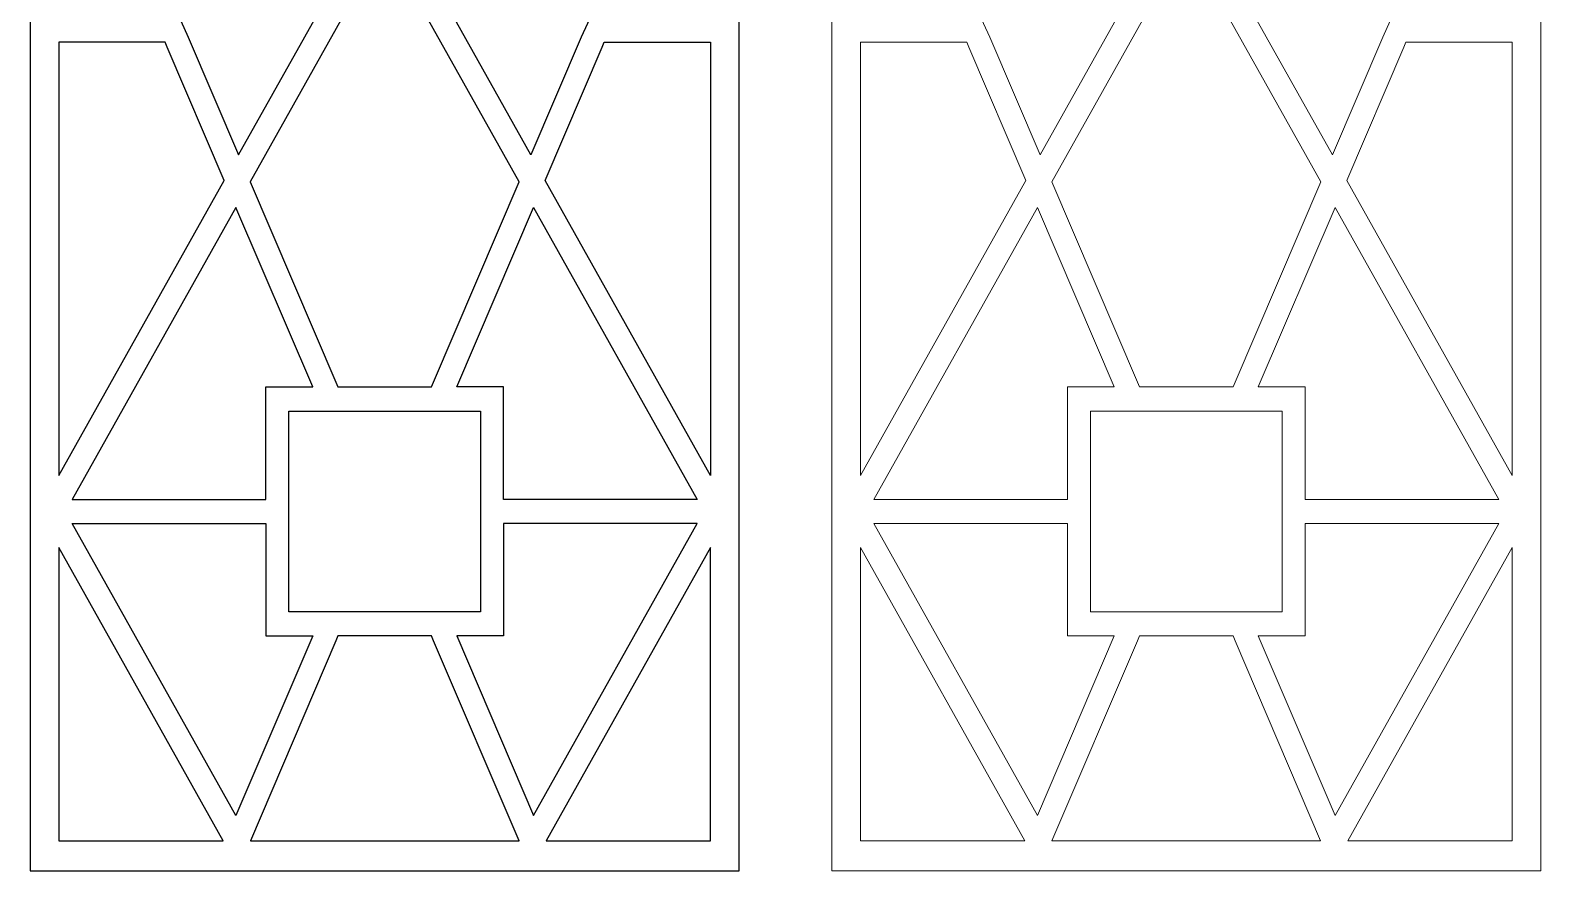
# Model space of a CAD drawing. Header units: centimetres. Extents: x -9.3 to 9.8, y -13.5 to 10.6.
# Drawn here: x -9.3 to 9.82, y -13.53 to -2.89 of the extents above; entities that cross this region are included whole.
import ezdxf

# ---------------------------------------------------------------- set-up
doc = ezdxf.new("R2010")
doc.units = ezdxf.units.CM
doc.header["$MEASUREMENT"] = 0

msp = doc.modelspace()

# ---------------------------------------------------------------- linework, layer by layer
at = {"color": 177}
for points, knots in [([(-9.29786, -13.53119), (-9.29786, -13.53119), (-9.29786, 10.59826), (-9.29786, 10.59826), (-9.29786, 10.59826), (-9.29786, 10.59826), (-0.32513, 10.59826), (-0.32513, 10.59826), (-0.32513, 10.59826), (-0.32513, 10.59826), (-0.3251, -13.53119), (-0.3251, -13.53119), (-0.3251, -13.53119), (-0.3251, -13.53119), (-9.29786, -13.53119), (-9.29786, -13.53119)], [0, 0, 0, 0, 0.2, 0.2, 0.2, 0.2, 0.4, 0.4, 0.4, 0.4, 0.6, 0.6, 0.6, 0.6, 1, 1, 1, 1]), ([(-5.38493, -0.74357), (-5.45506, -0.84733), (-5.50752, -0.96196), (-5.54017, -1.08289), (-5.54017, -1.08289), (-5.60749, -1.33187), (-5.60818, -1.59403), (-5.54214, -1.84333), (-5.54214, -1.84333), (-5.5095, -1.9667), (-5.45634, -2.08367), (-5.38493, -2.18934), (-5.38493, -2.18934), (-5.38493, -2.18934), (-6.66081, -4.46834), (-6.66081, -4.46834), (-6.66081, -4.46834), (-6.66081, -4.46834), (-7.29745, -2.98007), (-7.29745, -2.98007), (-7.29745, -2.98007), (-7.29745, -2.98007), (-7.4302, -2.68496), (-7.4302, -2.68496), (-7.4302, -2.68496), (-7.4302, -2.68496), (-7.4302, -1.46644), (-7.4302, -1.46644), (-7.4302, -1.46644), (-7.4302, -1.46644), (-7.4302, -0.24791), (-7.4302, -0.24791), (-7.4302, -0.24791), (-7.4302, -0.24791), (-7.29745, 0.04722), (-7.29745, 0.04722), (-7.29745, 0.04722), (-7.29745, 0.04722), (-6.66081, 1.53548), (-6.66081, 1.53548), (-6.66081, 1.53548), (-6.66081, 1.53548), (-5.38493, -0.74357), (-5.38493, -0.74357), (-5.38493, -0.74357), (-5.38493, -0.74357), (-5.38493, -0.74357), (-5.38493, -0.74357)], [0, 0, 0, 0, 0.07692308, 0.07692308, 0.07692308, 0.07692308, 0.15384615, 0.15384615, 0.15384615, 0.15384615, 0.23076923, 0.23076923, 0.23076923, 0.23076923, 0.30769231, 0.30769231, 0.30769231, 0.30769231, 0.38461538, 0.38461538, 0.38461538, 0.38461538, 0.46153846, 0.46153846, 0.46153846, 0.46153846, 0.53846154, 0.53846154, 0.53846154, 0.53846154, 0.61538462, 0.61538462, 0.61538462, 0.61538462, 0.69230769, 0.69230769, 0.69230769, 0.69230769, 0.76923077, 0.76923077, 0.76923077, 0.76923077, 0.84615385, 0.84615385, 0.84615385, 0.84615385, 1, 1, 1, 1]), ([(-4.23806, -2.18941), (-4.23806, -2.18941), (-2.96215, -4.46834), (-2.96215, -4.46834), (-2.96215, -4.46834), (-2.96215, -4.46834), (-2.32557, -2.98007), (-2.32557, -2.98007), (-2.32557, -2.98007), (-2.32557, -2.98007), (-2.19276, -2.68496), (-2.19276, -2.68496), (-2.19276, -2.68496), (-2.19276, -2.68496), (-2.19276, -1.46644), (-2.19276, -1.46644), (-2.19276, -1.46644), (-2.19276, -1.46644), (-2.19276, -0.24793), (-2.19276, -0.24793), (-2.19276, -0.24793), (-2.19276, -0.24793), (-2.32557, 0.04722), (-2.32557, 0.04722), (-2.32557, 0.04722), (-2.32557, 0.04722), (-2.96215, 1.53548), (-2.96215, 1.53548), (-2.96215, 1.53548), (-2.96215, 1.53548), (-4.23806, -0.74357), (-4.23806, -0.74357), (-4.23806, -0.74357), (-4.16664, -0.84925), (-4.1135, -0.96625), (-4.08084, -1.08952), (-4.08084, -1.08952), (-4.04823, -1.21251), (-4.03189, -1.33923), (-4.03207, -1.46644), (-4.03207, -1.46644), (-4.03187, -1.59365), (-4.04824, -1.7204), (-4.08084, -1.84336), (-4.08084, -1.84336), (-4.1135, -1.96669), (-4.16664, -2.08367), (-4.23806, -2.18941), (-4.23806, -2.18941), (-4.23806, -2.18941), (-4.23806, -2.18941), (-4.23806, -2.18941)], [0, 0, 0, 0, 0.07142857, 0.07142857, 0.07142857, 0.07142857, 0.14285714, 0.14285714, 0.14285714, 0.14285714, 0.21428571, 0.21428571, 0.21428571, 0.21428571, 0.28571429, 0.28571429, 0.28571429, 0.28571429, 0.35714286, 0.35714286, 0.35714286, 0.35714286, 0.42857143, 0.42857143, 0.42857143, 0.42857143, 0.5, 0.5, 0.5, 0.5, 0.57142857, 0.57142857, 0.57142857, 0.57142857, 0.64285714, 0.64285714, 0.64285714, 0.64285714, 0.71428571, 0.71428571, 0.71428571, 0.71428571, 0.78571429, 0.78571429, 0.78571429, 0.78571429, 0.85714286, 0.85714286, 0.85714286, 0.85714286, 1, 1, 1, 1]), ([(-4.81148, -2.53119), (-4.81148, -2.53119), (-4.80925, -2.53119), (-4.80925, -2.53119), (-4.80925, -2.53119), (-4.80925, -2.53119), (-4.80705, -2.53119), (-4.80705, -2.53119), (-4.80705, -2.53119), (-4.74324, -2.53086), (-4.67999, -2.52), (-4.61977, -2.49905), (-4.61977, -2.49905), (-4.55968, -2.47805), (-4.50286, -2.44868), (-4.45102, -2.41184), (-4.45102, -2.41184), (-4.45102, -2.41184), (-3.10832, -4.81008), (-3.10832, -4.81008), (-3.10832, -4.81008), (-3.10832, -4.81008), (-4.19242, -7.3443), (-4.19242, -7.3443), (-4.19242, -7.3443), (-4.19242, -7.3443), (-4.21904, -7.40671), (-4.21904, -7.40671), (-4.21904, -7.40671), (-4.21904, -7.40671), (-4.81148, -7.40671), (-4.81148, -7.40671), (-4.81148, -7.40671), (-4.81148, -7.40671), (-5.40389, -7.40671), (-5.40389, -7.40671), (-5.40389, -7.40671), (-5.40389, -7.40671), (-5.43054, -7.3443), (-5.43054, -7.3443), (-5.43054, -7.3443), (-5.43054, -7.3443), (-6.51464, -4.81008), (-6.51464, -4.81008), (-6.51464, -4.81008), (-6.51464, -4.81008), (-5.17194, -2.4118), (-5.17194, -2.4118), (-5.17194, -2.4118), (-5.12008, -2.44866), (-5.06328, -2.47805), (-5.00319, -2.49905), (-5.00319, -2.49905), (-4.94297, -2.51999), (-4.87972, -2.53086), (-4.81591, -2.53119), (-4.81591, -2.53119), (-4.81591, -2.53119), (-4.81371, -2.53119), (-4.81371, -2.53119), (-4.81371, -2.53119), (-4.81371, -2.53119), (-4.81148, -2.53119), (-4.81148, -2.53119)], [0, 0, 0, 0, 0.05882353, 0.05882353, 0.05882353, 0.05882353, 0.11764706, 0.11764706, 0.11764706, 0.11764706, 0.17647059, 0.17647059, 0.17647059, 0.17647059, 0.23529412, 0.23529412, 0.23529412, 0.23529412, 0.29411765, 0.29411765, 0.29411765, 0.29411765, 0.35294118, 0.35294118, 0.35294118, 0.35294118, 0.41176471, 0.41176471, 0.41176471, 0.41176471, 0.47058824, 0.47058824, 0.47058824, 0.47058824, 0.52941176, 0.52941176, 0.52941176, 0.52941176, 0.58823529, 0.58823529, 0.58823529, 0.58823529, 0.64705882, 0.64705882, 0.64705882, 0.64705882, 0.70588235, 0.70588235, 0.70588235, 0.70588235, 0.76470588, 0.76470588, 0.76470588, 0.76470588, 0.82352941, 0.82352941, 0.82352941, 0.82352941, 0.88235294, 0.88235294, 0.88235294, 0.88235294, 1, 1, 1, 1]), ([(-8.93409, -3.04245), (-8.93409, -3.04245), (-7.58972, -3.04245), (-7.58972, -3.04245), (-7.58972, -3.04245), (-7.58972, -3.04245), (-7.56305, -3.10485), (-7.56305, -3.10485), (-7.56305, -3.10485), (-7.56305, -3.10485), (-6.84163, -4.79131), (-6.84163, -4.79131), (-6.84163, -4.79131), (-6.84163, -4.79131), (-8.93409, -8.52884), (-8.93409, -8.52884), (-8.93409, -8.52884), (-8.93409, -8.52884), (-8.93409, -3.04245), (-8.93409, -3.04245)], [0, 0, 0, 0, 0.16666667, 0.16666667, 0.16666667, 0.16666667, 0.33333333, 0.33333333, 0.33333333, 0.33333333, 0.5, 0.5, 0.5, 0.5, 0.66666667, 0.66666667, 0.66666667, 0.66666667, 1, 1, 1, 1]), ([(-0.68887, -8.52877), (-0.68887, -8.52877), (-0.68887, -3.04245), (-0.68887, -3.04245), (-0.68887, -3.04245), (-0.68887, -3.04245), (-2.03324, -3.04245), (-2.03324, -3.04245), (-2.03324, -3.04245), (-2.03324, -3.04245), (-2.05991, -3.10485), (-2.05991, -3.10485), (-2.05991, -3.10485), (-2.05991, -3.10485), (-2.78133, -4.79131), (-2.78133, -4.79131), (-2.78133, -4.79131), (-2.78133, -4.79131), (-0.68887, -8.52884), (-0.68887, -8.52884), (-0.68887, -8.52884), (-0.68887, -8.52884), (-0.68887, -8.52877), (-0.68887, -8.52877)], [0, 0, 0, 0, 0.14285714, 0.14285714, 0.14285714, 0.14285714, 0.28571429, 0.28571429, 0.28571429, 0.28571429, 0.42857143, 0.42857143, 0.42857143, 0.42857143, 0.57142857, 0.57142857, 0.57142857, 0.57142857, 0.71428571, 0.71428571, 0.71428571, 0.71428571, 1, 1, 1, 1]), ([(-5.72289, -7.40671), (-5.72289, -7.40671), (-6.31532, -7.40671), (-6.31532, -7.40671), (-6.31532, -7.40671), (-6.31532, -7.40671), (-6.31532, -8.83019), (-6.31532, -8.83019), (-6.31532, -8.83019), (-6.31532, -8.83019), (-8.76534, -8.83019), (-8.76534, -8.83019), (-8.76534, -8.83019), (-8.76534, -8.83019), (-6.69544, -5.13305), (-6.69544, -5.13305), (-6.69544, -5.13305), (-6.69544, -5.13305), (-5.72289, -7.40671), (-5.72289, -7.40671)], [0, 0, 0, 0, 0.16666667, 0.16666667, 0.16666667, 0.16666667, 0.33333333, 0.33333333, 0.33333333, 0.33333333, 0.5, 0.5, 0.5, 0.5, 0.66666667, 0.66666667, 0.66666667, 0.66666667, 1, 1, 1, 1]), ([(-3.90007, -7.40671), (-3.90007, -7.40671), (-3.30764, -7.40671), (-3.30764, -7.40671), (-3.30764, -7.40671), (-3.30764, -7.40671), (-3.30764, -8.83019), (-3.30764, -8.83019), (-3.30764, -8.83019), (-3.30764, -8.83019), (-0.85762, -8.83019), (-0.85762, -8.83019), (-0.85762, -8.83019), (-0.85762, -8.83019), (-2.92749, -5.13305), (-2.92749, -5.13305), (-2.92749, -5.13305), (-2.92749, -5.13305), (-3.90007, -7.40671), (-3.90007, -7.40671)], [0, 0, 0, 0, 0.16666667, 0.16666667, 0.16666667, 0.16666667, 0.33333333, 0.33333333, 0.33333333, 0.33333333, 0.5, 0.5, 0.5, 0.5, 0.66666667, 0.66666667, 0.66666667, 0.66666667, 1, 1, 1, 1]), ([(-3.59873, -8.98278), (-3.59873, -8.98278), (-3.59873, -7.71173), (-3.59873, -7.71173), (-3.59873, -7.71173), (-3.59873, -7.71173), (-4.81148, -7.71173), (-4.81148, -7.71173), (-4.81148, -7.71173), (-4.81148, -7.71173), (-6.02423, -7.71173), (-6.02423, -7.71173), (-6.02423, -7.71173), (-6.02423, -7.71173), (-6.02423, -8.98278), (-6.02423, -8.98278), (-6.02423, -8.98278), (-6.02423, -8.98278), (-6.02423, -10.25373), (-6.02423, -10.25373), (-6.02423, -10.25373), (-6.02423, -10.25373), (-4.81148, -10.25373), (-4.81148, -10.25373), (-4.81148, -10.25373), (-4.81148, -10.25373), (-3.59873, -10.25373), (-3.59873, -10.25373), (-3.59873, -10.25373), (-3.59873, -10.25373), (-3.59873, -8.98278), (-3.59873, -8.98278), (-3.59873, -8.98278), (-3.59873, -8.98278), (-3.59873, -8.98278), (-3.59873, -8.98278)], [0, 0, 0, 0, 0.1, 0.1, 0.1, 0.1, 0.2, 0.2, 0.2, 0.2, 0.3, 0.3, 0.3, 0.3, 0.4, 0.4, 0.4, 0.4, 0.5, 0.5, 0.5, 0.5, 0.6, 0.6, 0.6, 0.6, 0.7, 0.7, 0.7, 0.7, 0.8, 0.8, 0.8, 0.8, 1, 1, 1, 1]), ([(-5.72289, -10.55874), (-5.72289, -10.55874), (-6.31532, -10.55874), (-6.31532, -10.55874), (-6.31532, -10.55874), (-6.31532, -10.55874), (-6.31532, -9.13522), (-6.31532, -9.13522), (-6.31532, -9.13522), (-6.31532, -9.13522), (-8.76534, -9.13522), (-8.76534, -9.13522), (-8.76534, -9.13522), (-8.76534, -9.13522), (-6.69544, -12.8325), (-6.69544, -12.8325), (-6.69544, -12.8325), (-6.69544, -12.8325), (-5.72289, -10.55874), (-5.72289, -10.55874)], [0, 0, 0, 0, 0.16666667, 0.16666667, 0.16666667, 0.16666667, 0.33333333, 0.33333333, 0.33333333, 0.33333333, 0.5, 0.5, 0.5, 0.5, 0.66666667, 0.66666667, 0.66666667, 0.66666667, 1, 1, 1, 1]), ([(-3.90007, -10.55874), (-3.90007, -10.55874), (-3.30764, -10.55874), (-3.30764, -10.55874), (-3.30764, -10.55874), (-3.30764, -10.55874), (-3.30764, -9.13522), (-3.30764, -9.13522), (-3.30764, -9.13522), (-3.30764, -9.13522), (-0.85762, -9.13522), (-0.85762, -9.13522), (-0.85762, -9.13522), (-0.85762, -9.13522), (-2.92749, -12.8325), (-2.92749, -12.8325), (-2.92749, -12.8325), (-2.92749, -12.8325), (-3.90007, -10.55874), (-3.90007, -10.55874)], [0, 0, 0, 0, 0.16666667, 0.16666667, 0.16666667, 0.16666667, 0.33333333, 0.33333333, 0.33333333, 0.33333333, 0.5, 0.5, 0.5, 0.5, 0.66666667, 0.66666667, 0.66666667, 0.66666667, 1, 1, 1, 1]), ([(-8.93409, -9.43667), (-8.93409, -9.43667), (-6.85522, -13.14987), (-6.85522, -13.14987), (-6.85522, -13.14987), (-6.85522, -13.14987), (-8.93409, -13.14987), (-8.93409, -13.14987), (-8.93409, -13.14987), (-8.93409, -13.14987), (-8.93409, -9.43665), (-8.93409, -9.43665), (-8.93409, -9.43665), (-8.93409, -9.43665), (-8.93409, -9.43667), (-8.93409, -9.43667)], [0, 0, 0, 0, 0.2, 0.2, 0.2, 0.2, 0.4, 0.4, 0.4, 0.4, 0.6, 0.6, 0.6, 0.6, 1, 1, 1, 1]), ([(-0.68887, -9.43667), (-0.68887, -9.43667), (-0.68887, -13.14987), (-0.68887, -13.14987), (-0.68887, -13.14987), (-0.68887, -13.14987), (-2.76774, -13.14987), (-2.76774, -13.14987), (-2.76774, -13.14987), (-2.76774, -13.14987), (-0.68887, -9.43665), (-0.68887, -9.43665), (-0.68887, -9.43665), (-0.68887, -9.43665), (-0.68887, -9.43667), (-0.68887, -9.43667)], [0, 0, 0, 0, 0.2, 0.2, 0.2, 0.2, 0.4, 0.4, 0.4, 0.4, 0.6, 0.6, 0.6, 0.6, 1, 1, 1, 1]), ([(-6.51226, -13.14987), (-6.51226, -13.14987), (-5.43054, -10.62116), (-5.43054, -10.62116), (-5.43054, -10.62116), (-5.43054, -10.62116), (-5.40383, -10.55874), (-5.40383, -10.55874), (-5.40383, -10.55874), (-5.40383, -10.55874), (-4.81148, -10.55874), (-4.81148, -10.55874), (-4.81148, -10.55874), (-4.81148, -10.55874), (-4.21904, -10.55874), (-4.21904, -10.55874), (-4.21904, -10.55874), (-4.21904, -10.55874), (-4.19242, -10.62116), (-4.19242, -10.62116), (-4.19242, -10.62116), (-4.19242, -10.62116), (-3.1107, -13.14987), (-3.1107, -13.14987), (-3.1107, -13.14987), (-3.1107, -13.14987), (-6.51226, -13.14987), (-6.51226, -13.14987)], [0, 0, 0, 0, 0.125, 0.125, 0.125, 0.125, 0.25, 0.25, 0.25, 0.25, 0.375, 0.375, 0.375, 0.375, 0.5, 0.5, 0.5, 0.5, 0.625, 0.625, 0.625, 0.625, 0.75, 0.75, 0.75, 0.75, 1, 1, 1, 1])]:
    msp.add_open_spline(points, degree=3, knots=knots, dxfattribs=at)
at = {"lineweight": 9}
for points, knots in [([(-9.29786, -13.53119), (-9.29786, -13.53119), (-9.29786, 10.59826), (-9.29786, 10.59826), (-9.29786, 10.59826), (-9.29786, 10.59826), (-0.32513, 10.59826), (-0.32513, 10.59826), (-0.32513, 10.59826), (-0.32513, 10.59826), (-0.3251, -13.53119), (-0.3251, -13.53119), (-0.3251, -13.53119), (-0.3251, -13.53119), (-9.29786, -13.53119), (-9.29786, -13.53119)], [0, 0, 0, 0, 0.2, 0.2, 0.2, 0.2, 0.4, 0.4, 0.4, 0.4, 0.6, 0.6, 0.6, 0.6, 1, 1, 1, 1]), ([(-5.38493, -0.74357), (-5.45506, -0.84733), (-5.50752, -0.96196), (-5.54017, -1.08289), (-5.54017, -1.08289), (-5.60749, -1.33187), (-5.60818, -1.59403), (-5.54214, -1.84333), (-5.54214, -1.84333), (-5.5095, -1.9667), (-5.45634, -2.08367), (-5.38493, -2.18934), (-5.38493, -2.18934), (-5.38493, -2.18934), (-6.66081, -4.46834), (-6.66081, -4.46834), (-6.66081, -4.46834), (-6.66081, -4.46834), (-7.29745, -2.98007), (-7.29745, -2.98007), (-7.29745, -2.98007), (-7.29745, -2.98007), (-7.4302, -2.68496), (-7.4302, -2.68496), (-7.4302, -2.68496), (-7.4302, -2.68496), (-7.4302, -1.46644), (-7.4302, -1.46644), (-7.4302, -1.46644), (-7.4302, -1.46644), (-7.4302, -0.24791), (-7.4302, -0.24791), (-7.4302, -0.24791), (-7.4302, -0.24791), (-7.29745, 0.04722), (-7.29745, 0.04722), (-7.29745, 0.04722), (-7.29745, 0.04722), (-6.66081, 1.53548), (-6.66081, 1.53548), (-6.66081, 1.53548), (-6.66081, 1.53548), (-5.38493, -0.74357), (-5.38493, -0.74357)], [0, 0, 0, 0, 0.08333333, 0.08333333, 0.08333333, 0.08333333, 0.16666667, 0.16666667, 0.16666667, 0.16666667, 0.25, 0.25, 0.25, 0.25, 0.33333333, 0.33333333, 0.33333333, 0.33333333, 0.41666667, 0.41666667, 0.41666667, 0.41666667, 0.5, 0.5, 0.5, 0.5, 0.58333333, 0.58333333, 0.58333333, 0.58333333, 0.66666667, 0.66666667, 0.66666667, 0.66666667, 0.75, 0.75, 0.75, 0.75, 0.83333333, 0.83333333, 0.83333333, 0.83333333, 1, 1, 1, 1]), ([(-4.23806, -2.18941), (-4.23806, -2.18941), (-2.96215, -4.46834), (-2.96215, -4.46834), (-2.96215, -4.46834), (-2.96215, -4.46834), (-2.32557, -2.98007), (-2.32557, -2.98007), (-2.32557, -2.98007), (-2.32557, -2.98007), (-2.19276, -2.68496), (-2.19276, -2.68496), (-2.19276, -2.68496), (-2.19276, -2.68496), (-2.19276, -1.46644), (-2.19276, -1.46644), (-2.19276, -1.46644), (-2.19276, -1.46644), (-2.19276, -0.24793), (-2.19276, -0.24793), (-2.19276, -0.24793), (-2.19276, -0.24793), (-2.32557, 0.04722), (-2.32557, 0.04722), (-2.32557, 0.04722), (-2.32557, 0.04722), (-2.96215, 1.53548), (-2.96215, 1.53548), (-2.96215, 1.53548), (-2.96215, 1.53548), (-4.23806, -0.74357), (-4.23806, -0.74357), (-4.23806, -0.74357), (-4.16664, -0.84925), (-4.1135, -0.96625), (-4.08084, -1.08952), (-4.08084, -1.08952), (-4.04823, -1.21251), (-4.03189, -1.33923), (-4.03207, -1.46644), (-4.03207, -1.46644), (-4.03187, -1.59365), (-4.04824, -1.7204), (-4.08084, -1.84336), (-4.08084, -1.84336), (-4.1135, -1.96669), (-4.16664, -2.08367), (-4.23806, -2.18941)], [0, 0, 0, 0, 0.07692308, 0.07692308, 0.07692308, 0.07692308, 0.15384615, 0.15384615, 0.15384615, 0.15384615, 0.23076923, 0.23076923, 0.23076923, 0.23076923, 0.30769231, 0.30769231, 0.30769231, 0.30769231, 0.38461538, 0.38461538, 0.38461538, 0.38461538, 0.46153846, 0.46153846, 0.46153846, 0.46153846, 0.53846154, 0.53846154, 0.53846154, 0.53846154, 0.61538462, 0.61538462, 0.61538462, 0.61538462, 0.69230769, 0.69230769, 0.69230769, 0.69230769, 0.76923077, 0.76923077, 0.76923077, 0.76923077, 0.84615385, 0.84615385, 0.84615385, 0.84615385, 1, 1, 1, 1]), ([(-4.81148, -2.53119), (-4.81148, -2.53119), (-4.80925, -2.53119), (-4.80925, -2.53119), (-4.80925, -2.53119), (-4.80925, -2.53119), (-4.80705, -2.53119), (-4.80705, -2.53119), (-4.80705, -2.53119), (-4.74324, -2.53086), (-4.67999, -2.52), (-4.61977, -2.49905), (-4.61977, -2.49905), (-4.55968, -2.47805), (-4.50286, -2.44868), (-4.45102, -2.41184), (-4.45102, -2.41184), (-4.45102, -2.41184), (-3.10832, -4.81008), (-3.10832, -4.81008), (-3.10832, -4.81008), (-3.10832, -4.81008), (-4.19242, -7.3443), (-4.19242, -7.3443), (-4.19242, -7.3443), (-4.19242, -7.3443), (-4.21904, -7.40671), (-4.21904, -7.40671), (-4.21904, -7.40671), (-4.21904, -7.40671), (-4.81148, -7.40671), (-4.81148, -7.40671), (-4.81148, -7.40671), (-4.81148, -7.40671), (-5.40389, -7.40671), (-5.40389, -7.40671), (-5.40389, -7.40671), (-5.40389, -7.40671), (-5.43054, -7.3443), (-5.43054, -7.3443), (-5.43054, -7.3443), (-5.43054, -7.3443), (-6.51464, -4.81008), (-6.51464, -4.81008), (-6.51464, -4.81008), (-6.51464, -4.81008), (-5.17194, -2.4118), (-5.17194, -2.4118), (-5.17194, -2.4118), (-5.12008, -2.44866), (-5.06328, -2.47805), (-5.00319, -2.49905), (-5.00319, -2.49905), (-4.94297, -2.51999), (-4.87972, -2.53086), (-4.81591, -2.53119), (-4.81591, -2.53119), (-4.81591, -2.53119), (-4.81371, -2.53119), (-4.81371, -2.53119), (-4.81371, -2.53119), (-4.81371, -2.53119), (-4.81148, -2.53119), (-4.81148, -2.53119)], [0, 0, 0, 0, 0.05882353, 0.05882353, 0.05882353, 0.05882353, 0.11764706, 0.11764706, 0.11764706, 0.11764706, 0.17647059, 0.17647059, 0.17647059, 0.17647059, 0.23529412, 0.23529412, 0.23529412, 0.23529412, 0.29411765, 0.29411765, 0.29411765, 0.29411765, 0.35294118, 0.35294118, 0.35294118, 0.35294118, 0.41176471, 0.41176471, 0.41176471, 0.41176471, 0.47058824, 0.47058824, 0.47058824, 0.47058824, 0.52941176, 0.52941176, 0.52941176, 0.52941176, 0.58823529, 0.58823529, 0.58823529, 0.58823529, 0.64705882, 0.64705882, 0.64705882, 0.64705882, 0.70588235, 0.70588235, 0.70588235, 0.70588235, 0.76470588, 0.76470588, 0.76470588, 0.76470588, 0.82352941, 0.82352941, 0.82352941, 0.82352941, 0.88235294, 0.88235294, 0.88235294, 0.88235294, 1, 1, 1, 1]), ([(-8.93409, -3.04245), (-8.93409, -3.04245), (-7.58972, -3.04245), (-7.58972, -3.04245), (-7.58972, -3.04245), (-7.58972, -3.04245), (-7.56305, -3.10485), (-7.56305, -3.10485), (-7.56305, -3.10485), (-7.56305, -3.10485), (-6.84163, -4.79131), (-6.84163, -4.79131), (-6.84163, -4.79131), (-6.84163, -4.79131), (-8.93409, -8.52884), (-8.93409, -8.52884), (-8.93409, -8.52884), (-8.93409, -8.52884), (-8.93409, -3.04245), (-8.93409, -3.04245)], [0, 0, 0, 0, 0.16666667, 0.16666667, 0.16666667, 0.16666667, 0.33333333, 0.33333333, 0.33333333, 0.33333333, 0.5, 0.5, 0.5, 0.5, 0.66666667, 0.66666667, 0.66666667, 0.66666667, 1, 1, 1, 1]), ([(-0.68887, -8.52877), (-0.68887, -8.52877), (-0.68887, -3.04245), (-0.68887, -3.04245), (-0.68887, -3.04245), (-0.68887, -3.04245), (-2.03324, -3.04245), (-2.03324, -3.04245), (-2.03324, -3.04245), (-2.03324, -3.04245), (-2.05991, -3.10485), (-2.05991, -3.10485), (-2.05991, -3.10485), (-2.05991, -3.10485), (-2.78133, -4.79131), (-2.78133, -4.79131), (-2.78133, -4.79131), (-2.78133, -4.79131), (-0.68887, -8.52884), (-0.68887, -8.52884)], [0, 0, 0, 0, 0.16666667, 0.16666667, 0.16666667, 0.16666667, 0.33333333, 0.33333333, 0.33333333, 0.33333333, 0.5, 0.5, 0.5, 0.5, 0.66666667, 0.66666667, 0.66666667, 0.66666667, 1, 1, 1, 1]), ([(-5.72289, -7.40671), (-5.72289, -7.40671), (-6.31532, -7.40671), (-6.31532, -7.40671), (-6.31532, -7.40671), (-6.31532, -7.40671), (-6.31532, -8.83019), (-6.31532, -8.83019), (-6.31532, -8.83019), (-6.31532, -8.83019), (-8.76534, -8.83019), (-8.76534, -8.83019), (-8.76534, -8.83019), (-8.76534, -8.83019), (-6.69544, -5.13305), (-6.69544, -5.13305), (-6.69544, -5.13305), (-6.69544, -5.13305), (-5.72289, -7.40671), (-5.72289, -7.40671)], [0, 0, 0, 0, 0.16666667, 0.16666667, 0.16666667, 0.16666667, 0.33333333, 0.33333333, 0.33333333, 0.33333333, 0.5, 0.5, 0.5, 0.5, 0.66666667, 0.66666667, 0.66666667, 0.66666667, 1, 1, 1, 1]), ([(-3.90007, -7.40671), (-3.90007, -7.40671), (-3.30764, -7.40671), (-3.30764, -7.40671), (-3.30764, -7.40671), (-3.30764, -7.40671), (-3.30764, -8.83019), (-3.30764, -8.83019), (-3.30764, -8.83019), (-3.30764, -8.83019), (-0.85762, -8.83019), (-0.85762, -8.83019), (-0.85762, -8.83019), (-0.85762, -8.83019), (-2.92749, -5.13305), (-2.92749, -5.13305), (-2.92749, -5.13305), (-2.92749, -5.13305), (-3.90007, -7.40671), (-3.90007, -7.40671)], [0, 0, 0, 0, 0.16666667, 0.16666667, 0.16666667, 0.16666667, 0.33333333, 0.33333333, 0.33333333, 0.33333333, 0.5, 0.5, 0.5, 0.5, 0.66666667, 0.66666667, 0.66666667, 0.66666667, 1, 1, 1, 1]), ([(-3.59873, -8.98278), (-3.59873, -8.98278), (-3.59873, -7.71173), (-3.59873, -7.71173), (-3.59873, -7.71173), (-3.59873, -7.71173), (-4.81148, -7.71173), (-4.81148, -7.71173), (-4.81148, -7.71173), (-4.81148, -7.71173), (-6.02423, -7.71173), (-6.02423, -7.71173), (-6.02423, -7.71173), (-6.02423, -7.71173), (-6.02423, -8.98278), (-6.02423, -8.98278), (-6.02423, -8.98278), (-6.02423, -8.98278), (-6.02423, -10.25373), (-6.02423, -10.25373), (-6.02423, -10.25373), (-6.02423, -10.25373), (-4.81148, -10.25373), (-4.81148, -10.25373), (-4.81148, -10.25373), (-4.81148, -10.25373), (-3.59873, -10.25373), (-3.59873, -10.25373), (-3.59873, -10.25373), (-3.59873, -10.25373), (-3.59873, -8.98278), (-3.59873, -8.98278)], [0, 0, 0, 0, 0.11111111, 0.11111111, 0.11111111, 0.11111111, 0.22222222, 0.22222222, 0.22222222, 0.22222222, 0.33333333, 0.33333333, 0.33333333, 0.33333333, 0.44444444, 0.44444444, 0.44444444, 0.44444444, 0.55555556, 0.55555556, 0.55555556, 0.55555556, 0.66666667, 0.66666667, 0.66666667, 0.66666667, 0.77777778, 0.77777778, 0.77777778, 0.77777778, 1, 1, 1, 1]), ([(-5.72289, -10.55874), (-5.72289, -10.55874), (-6.31532, -10.55874), (-6.31532, -10.55874), (-6.31532, -10.55874), (-6.31532, -10.55874), (-6.31532, -9.13522), (-6.31532, -9.13522), (-6.31532, -9.13522), (-6.31532, -9.13522), (-8.76534, -9.13522), (-8.76534, -9.13522), (-8.76534, -9.13522), (-8.76534, -9.13522), (-6.69544, -12.8325), (-6.69544, -12.8325), (-6.69544, -12.8325), (-6.69544, -12.8325), (-5.72289, -10.55874), (-5.72289, -10.55874)], [0, 0, 0, 0, 0.16666667, 0.16666667, 0.16666667, 0.16666667, 0.33333333, 0.33333333, 0.33333333, 0.33333333, 0.5, 0.5, 0.5, 0.5, 0.66666667, 0.66666667, 0.66666667, 0.66666667, 1, 1, 1, 1]), ([(-3.90007, -10.55874), (-3.90007, -10.55874), (-3.30764, -10.55874), (-3.30764, -10.55874), (-3.30764, -10.55874), (-3.30764, -10.55874), (-3.30764, -9.13522), (-3.30764, -9.13522), (-3.30764, -9.13522), (-3.30764, -9.13522), (-0.85762, -9.13522), (-0.85762, -9.13522), (-0.85762, -9.13522), (-0.85762, -9.13522), (-2.92749, -12.8325), (-2.92749, -12.8325), (-2.92749, -12.8325), (-2.92749, -12.8325), (-3.90007, -10.55874), (-3.90007, -10.55874)], [0, 0, 0, 0, 0.16666667, 0.16666667, 0.16666667, 0.16666667, 0.33333333, 0.33333333, 0.33333333, 0.33333333, 0.5, 0.5, 0.5, 0.5, 0.66666667, 0.66666667, 0.66666667, 0.66666667, 1, 1, 1, 1]), ([(-8.93409, -9.43667), (-8.93409, -9.43667), (-6.85522, -13.14987), (-6.85522, -13.14987), (-6.85522, -13.14987), (-6.85522, -13.14987), (-8.93409, -13.14987), (-8.93409, -13.14987), (-8.93409, -13.14987), (-8.93409, -13.14987), (-8.93409, -9.43665), (-8.93409, -9.43665)], [0, 0, 0, 0, 0.25, 0.25, 0.25, 0.25, 0.5, 0.5, 0.5, 0.5, 1, 1, 1, 1]), ([(-0.68887, -9.43667), (-0.68887, -9.43667), (-0.68887, -13.14987), (-0.68887, -13.14987), (-0.68887, -13.14987), (-0.68887, -13.14987), (-2.76774, -13.14987), (-2.76774, -13.14987), (-2.76774, -13.14987), (-2.76774, -13.14987), (-0.68887, -9.43665), (-0.68887, -9.43665)], [0, 0, 0, 0, 0.25, 0.25, 0.25, 0.25, 0.5, 0.5, 0.5, 0.5, 1, 1, 1, 1]), ([(-6.51226, -13.14987), (-6.51226, -13.14987), (-5.43054, -10.62116), (-5.43054, -10.62116), (-5.43054, -10.62116), (-5.43054, -10.62116), (-5.40383, -10.55874), (-5.40383, -10.55874), (-5.40383, -10.55874), (-5.40383, -10.55874), (-4.81148, -10.55874), (-4.81148, -10.55874), (-4.81148, -10.55874), (-4.81148, -10.55874), (-4.21904, -10.55874), (-4.21904, -10.55874), (-4.21904, -10.55874), (-4.21904, -10.55874), (-4.19242, -10.62116), (-4.19242, -10.62116), (-4.19242, -10.62116), (-4.19242, -10.62116), (-3.1107, -13.14987), (-3.1107, -13.14987), (-3.1107, -13.14987), (-3.1107, -13.14987), (-6.51226, -13.14987), (-6.51226, -13.14987)], [0, 0, 0, 0, 0.125, 0.125, 0.125, 0.125, 0.25, 0.25, 0.25, 0.25, 0.375, 0.375, 0.375, 0.375, 0.5, 0.5, 0.5, 0.5, 0.625, 0.625, 0.625, 0.625, 0.75, 0.75, 0.75, 0.75, 1, 1, 1, 1])]:
    msp.add_open_spline(points, degree=3, knots=knots, dxfattribs=at)
at = {"color": 242, "lineweight": 9}
for points, knots in [([(0.84526, -13.53119), (0.84526, -13.53119), (0.84526, 10.59826), (0.84526, 10.59826), (0.84526, 10.59826), (0.84526, 10.59826), (9.81799, 10.59826), (9.81799, 10.59826), (9.81799, 10.59826), (9.81799, 10.59826), (9.81802, -13.53119), (9.81802, -13.53119), (9.81802, -13.53119), (9.81802, -13.53119), (0.84526, -13.53119), (0.84526, -13.53119)], [0, 0, 0, 0, 0.2, 0.2, 0.2, 0.2, 0.4, 0.4, 0.4, 0.4, 0.6, 0.6, 0.6, 0.6, 1, 1, 1, 1]), ([(4.75819, -0.74357), (4.68806, -0.84733), (4.6356, -0.96196), (4.60295, -1.08289), (4.60295, -1.08289), (4.53563, -1.33187), (4.53494, -1.59403), (4.60098, -1.84333), (4.60098, -1.84333), (4.63362, -1.9667), (4.68678, -2.08367), (4.75819, -2.18934), (4.75819, -2.18934), (4.75819, -2.18934), (3.48231, -4.46834), (3.48231, -4.46834), (3.48231, -4.46834), (3.48231, -4.46834), (2.84567, -2.98007), (2.84567, -2.98007), (2.84567, -2.98007), (2.84567, -2.98007), (2.71292, -2.68496), (2.71292, -2.68496), (2.71292, -2.68496), (2.71292, -2.68496), (2.71292, -1.46644), (2.71292, -1.46644), (2.71292, -1.46644), (2.71292, -1.46644), (2.71292, -0.24791), (2.71292, -0.24791), (2.71292, -0.24791), (2.71292, -0.24791), (2.84567, 0.04722), (2.84567, 0.04722), (2.84567, 0.04722), (2.84567, 0.04722), (3.48231, 1.53548), (3.48231, 1.53548), (3.48231, 1.53548), (3.48231, 1.53548), (4.75819, -0.74357), (4.75819, -0.74357)], [0, 0, 0, 0, 0.08333333, 0.08333333, 0.08333333, 0.08333333, 0.16666667, 0.16666667, 0.16666667, 0.16666667, 0.25, 0.25, 0.25, 0.25, 0.33333333, 0.33333333, 0.33333333, 0.33333333, 0.41666667, 0.41666667, 0.41666667, 0.41666667, 0.5, 0.5, 0.5, 0.5, 0.58333333, 0.58333333, 0.58333333, 0.58333333, 0.66666667, 0.66666667, 0.66666667, 0.66666667, 0.75, 0.75, 0.75, 0.75, 0.83333333, 0.83333333, 0.83333333, 0.83333333, 1, 1, 1, 1]), ([(5.90506, -2.18941), (5.90506, -2.18941), (7.18097, -4.46834), (7.18097, -4.46834), (7.18097, -4.46834), (7.18097, -4.46834), (7.81755, -2.98007), (7.81755, -2.98007), (7.81755, -2.98007), (7.81755, -2.98007), (7.95036, -2.68496), (7.95036, -2.68496), (7.95036, -2.68496), (7.95036, -2.68496), (7.95036, -1.46644), (7.95036, -1.46644), (7.95036, -1.46644), (7.95036, -1.46644), (7.95036, -0.24793), (7.95036, -0.24793), (7.95036, -0.24793), (7.95036, -0.24793), (7.81755, 0.04722), (7.81755, 0.04722), (7.81755, 0.04722), (7.81755, 0.04722), (7.18097, 1.53548), (7.18097, 1.53548), (7.18097, 1.53548), (7.18097, 1.53548), (5.90506, -0.74357), (5.90506, -0.74357), (5.90506, -0.74357), (5.97648, -0.84925), (6.02962, -0.96625), (6.06228, -1.08952), (6.06228, -1.08952), (6.09489, -1.21251), (6.11123, -1.33923), (6.11105, -1.46644), (6.11105, -1.46644), (6.11125, -1.59365), (6.09488, -1.7204), (6.06228, -1.84336), (6.06228, -1.84336), (6.02962, -1.96669), (5.97648, -2.08367), (5.90506, -2.18941)], [0, 0, 0, 0, 0.07692308, 0.07692308, 0.07692308, 0.07692308, 0.15384615, 0.15384615, 0.15384615, 0.15384615, 0.23076923, 0.23076923, 0.23076923, 0.23076923, 0.30769231, 0.30769231, 0.30769231, 0.30769231, 0.38461538, 0.38461538, 0.38461538, 0.38461538, 0.46153846, 0.46153846, 0.46153846, 0.46153846, 0.53846154, 0.53846154, 0.53846154, 0.53846154, 0.61538462, 0.61538462, 0.61538462, 0.61538462, 0.69230769, 0.69230769, 0.69230769, 0.69230769, 0.76923077, 0.76923077, 0.76923077, 0.76923077, 0.84615385, 0.84615385, 0.84615385, 0.84615385, 1, 1, 1, 1]), ([(5.33164, -2.53119), (5.33164, -2.53119), (5.33387, -2.53119), (5.33387, -2.53119), (5.33387, -2.53119), (5.33387, -2.53119), (5.33607, -2.53119), (5.33607, -2.53119), (5.33607, -2.53119), (5.39988, -2.53086), (5.46313, -2.52), (5.52335, -2.49905), (5.52335, -2.49905), (5.58344, -2.47805), (5.64026, -2.44868), (5.6921, -2.41184), (5.6921, -2.41184), (5.6921, -2.41184), (7.0348, -4.81008), (7.0348, -4.81008), (7.0348, -4.81008), (7.0348, -4.81008), (5.9507, -7.3443), (5.9507, -7.3443), (5.9507, -7.3443), (5.9507, -7.3443), (5.92408, -7.40671), (5.92408, -7.40671), (5.92408, -7.40671), (5.92408, -7.40671), (5.33164, -7.40671), (5.33164, -7.40671), (5.33164, -7.40671), (5.33164, -7.40671), (4.73923, -7.40671), (4.73923, -7.40671), (4.73923, -7.40671), (4.73923, -7.40671), (4.71258, -7.3443), (4.71258, -7.3443), (4.71258, -7.3443), (4.71258, -7.3443), (3.62848, -4.81008), (3.62848, -4.81008), (3.62848, -4.81008), (3.62848, -4.81008), (4.97118, -2.4118), (4.97118, -2.4118), (4.97118, -2.4118), (5.02304, -2.44866), (5.07984, -2.47805), (5.13993, -2.49905), (5.13993, -2.49905), (5.20015, -2.51999), (5.2634, -2.53086), (5.32721, -2.53119), (5.32721, -2.53119), (5.32721, -2.53119), (5.32941, -2.53119), (5.32941, -2.53119), (5.32941, -2.53119), (5.32941, -2.53119), (5.33164, -2.53119), (5.33164, -2.53119)], [0, 0, 0, 0, 0.05882353, 0.05882353, 0.05882353, 0.05882353, 0.11764706, 0.11764706, 0.11764706, 0.11764706, 0.17647059, 0.17647059, 0.17647059, 0.17647059, 0.23529412, 0.23529412, 0.23529412, 0.23529412, 0.29411765, 0.29411765, 0.29411765, 0.29411765, 0.35294118, 0.35294118, 0.35294118, 0.35294118, 0.41176471, 0.41176471, 0.41176471, 0.41176471, 0.47058824, 0.47058824, 0.47058824, 0.47058824, 0.52941176, 0.52941176, 0.52941176, 0.52941176, 0.58823529, 0.58823529, 0.58823529, 0.58823529, 0.64705882, 0.64705882, 0.64705882, 0.64705882, 0.70588235, 0.70588235, 0.70588235, 0.70588235, 0.76470588, 0.76470588, 0.76470588, 0.76470588, 0.82352941, 0.82352941, 0.82352941, 0.82352941, 0.88235294, 0.88235294, 0.88235294, 0.88235294, 1, 1, 1, 1]), ([(1.20903, -3.04245), (1.20903, -3.04245), (2.5534, -3.04245), (2.5534, -3.04245), (2.5534, -3.04245), (2.5534, -3.04245), (2.58007, -3.10485), (2.58007, -3.10485), (2.58007, -3.10485), (2.58007, -3.10485), (3.30149, -4.79131), (3.30149, -4.79131), (3.30149, -4.79131), (3.30149, -4.79131), (1.20903, -8.52884), (1.20903, -8.52884), (1.20903, -8.52884), (1.20903, -8.52884), (1.20903, -3.04245), (1.20903, -3.04245)], [0, 0, 0, 0, 0.16666667, 0.16666667, 0.16666667, 0.16666667, 0.33333333, 0.33333333, 0.33333333, 0.33333333, 0.5, 0.5, 0.5, 0.5, 0.66666667, 0.66666667, 0.66666667, 0.66666667, 1, 1, 1, 1]), ([(9.45425, -8.52877), (9.45425, -8.52877), (9.45425, -3.04245), (9.45425, -3.04245), (9.45425, -3.04245), (9.45425, -3.04245), (8.10988, -3.04245), (8.10988, -3.04245), (8.10988, -3.04245), (8.10988, -3.04245), (8.08321, -3.10485), (8.08321, -3.10485), (8.08321, -3.10485), (8.08321, -3.10485), (7.36179, -4.79131), (7.36179, -4.79131), (7.36179, -4.79131), (7.36179, -4.79131), (9.45425, -8.52884), (9.45425, -8.52884)], [0, 0, 0, 0, 0.16666667, 0.16666667, 0.16666667, 0.16666667, 0.33333333, 0.33333333, 0.33333333, 0.33333333, 0.5, 0.5, 0.5, 0.5, 0.66666667, 0.66666667, 0.66666667, 0.66666667, 1, 1, 1, 1]), ([(4.42023, -7.40671), (4.42023, -7.40671), (3.8278, -7.40671), (3.8278, -7.40671), (3.8278, -7.40671), (3.8278, -7.40671), (3.8278, -8.83019), (3.8278, -8.83019), (3.8278, -8.83019), (3.8278, -8.83019), (1.37778, -8.83019), (1.37778, -8.83019), (1.37778, -8.83019), (1.37778, -8.83019), (3.44768, -5.13305), (3.44768, -5.13305), (3.44768, -5.13305), (3.44768, -5.13305), (4.42023, -7.40671), (4.42023, -7.40671)], [0, 0, 0, 0, 0.16666667, 0.16666667, 0.16666667, 0.16666667, 0.33333333, 0.33333333, 0.33333333, 0.33333333, 0.5, 0.5, 0.5, 0.5, 0.66666667, 0.66666667, 0.66666667, 0.66666667, 1, 1, 1, 1]), ([(6.24305, -7.40671), (6.24305, -7.40671), (6.83548, -7.40671), (6.83548, -7.40671), (6.83548, -7.40671), (6.83548, -7.40671), (6.83548, -8.83019), (6.83548, -8.83019), (6.83548, -8.83019), (6.83548, -8.83019), (9.2855, -8.83019), (9.2855, -8.83019), (9.2855, -8.83019), (9.2855, -8.83019), (7.21563, -5.13305), (7.21563, -5.13305), (7.21563, -5.13305), (7.21563, -5.13305), (6.24305, -7.40671), (6.24305, -7.40671)], [0, 0, 0, 0, 0.16666667, 0.16666667, 0.16666667, 0.16666667, 0.33333333, 0.33333333, 0.33333333, 0.33333333, 0.5, 0.5, 0.5, 0.5, 0.66666667, 0.66666667, 0.66666667, 0.66666667, 1, 1, 1, 1]), ([(6.54439, -8.98278), (6.54439, -8.98278), (6.54439, -7.71173), (6.54439, -7.71173), (6.54439, -7.71173), (6.54439, -7.71173), (5.33164, -7.71173), (5.33164, -7.71173), (5.33164, -7.71173), (5.33164, -7.71173), (4.11889, -7.71173), (4.11889, -7.71173), (4.11889, -7.71173), (4.11889, -7.71173), (4.11889, -8.98278), (4.11889, -8.98278), (4.11889, -8.98278), (4.11889, -8.98278), (4.11889, -10.25373), (4.11889, -10.25373), (4.11889, -10.25373), (4.11889, -10.25373), (5.33164, -10.25373), (5.33164, -10.25373), (5.33164, -10.25373), (5.33164, -10.25373), (6.54439, -10.25373), (6.54439, -10.25373), (6.54439, -10.25373), (6.54439, -10.25373), (6.54439, -8.98278), (6.54439, -8.98278)], [0, 0, 0, 0, 0.11111111, 0.11111111, 0.11111111, 0.11111111, 0.22222222, 0.22222222, 0.22222222, 0.22222222, 0.33333333, 0.33333333, 0.33333333, 0.33333333, 0.44444444, 0.44444444, 0.44444444, 0.44444444, 0.55555556, 0.55555556, 0.55555556, 0.55555556, 0.66666667, 0.66666667, 0.66666667, 0.66666667, 0.77777778, 0.77777778, 0.77777778, 0.77777778, 1, 1, 1, 1]), ([(4.42023, -10.55874), (4.42023, -10.55874), (3.8278, -10.55874), (3.8278, -10.55874), (3.8278, -10.55874), (3.8278, -10.55874), (3.8278, -9.13522), (3.8278, -9.13522), (3.8278, -9.13522), (3.8278, -9.13522), (1.37778, -9.13522), (1.37778, -9.13522), (1.37778, -9.13522), (1.37778, -9.13522), (3.44768, -12.8325), (3.44768, -12.8325), (3.44768, -12.8325), (3.44768, -12.8325), (4.42023, -10.55874), (4.42023, -10.55874)], [0, 0, 0, 0, 0.16666667, 0.16666667, 0.16666667, 0.16666667, 0.33333333, 0.33333333, 0.33333333, 0.33333333, 0.5, 0.5, 0.5, 0.5, 0.66666667, 0.66666667, 0.66666667, 0.66666667, 1, 1, 1, 1]), ([(6.24305, -10.55874), (6.24305, -10.55874), (6.83548, -10.55874), (6.83548, -10.55874), (6.83548, -10.55874), (6.83548, -10.55874), (6.83548, -9.13522), (6.83548, -9.13522), (6.83548, -9.13522), (6.83548, -9.13522), (9.2855, -9.13522), (9.2855, -9.13522), (9.2855, -9.13522), (9.2855, -9.13522), (7.21563, -12.8325), (7.21563, -12.8325), (7.21563, -12.8325), (7.21563, -12.8325), (6.24305, -10.55874), (6.24305, -10.55874)], [0, 0, 0, 0, 0.16666667, 0.16666667, 0.16666667, 0.16666667, 0.33333333, 0.33333333, 0.33333333, 0.33333333, 0.5, 0.5, 0.5, 0.5, 0.66666667, 0.66666667, 0.66666667, 0.66666667, 1, 1, 1, 1]), ([(1.20903, -9.43667), (1.20903, -9.43667), (3.2879, -13.14987), (3.2879, -13.14987), (3.2879, -13.14987), (3.2879, -13.14987), (1.20903, -13.14987), (1.20903, -13.14987), (1.20903, -13.14987), (1.20903, -13.14987), (1.20903, -9.43665), (1.20903, -9.43665)], [0, 0, 0, 0, 0.25, 0.25, 0.25, 0.25, 0.5, 0.5, 0.5, 0.5, 1, 1, 1, 1]), ([(9.45425, -9.43667), (9.45425, -9.43667), (9.45425, -13.14987), (9.45425, -13.14987), (9.45425, -13.14987), (9.45425, -13.14987), (7.37538, -13.14987), (7.37538, -13.14987), (7.37538, -13.14987), (7.37538, -13.14987), (9.45425, -9.43665), (9.45425, -9.43665)], [0, 0, 0, 0, 0.25, 0.25, 0.25, 0.25, 0.5, 0.5, 0.5, 0.5, 1, 1, 1, 1]), ([(3.63086, -13.14987), (3.63086, -13.14987), (4.71258, -10.62116), (4.71258, -10.62116), (4.71258, -10.62116), (4.71258, -10.62116), (4.73929, -10.55874), (4.73929, -10.55874), (4.73929, -10.55874), (4.73929, -10.55874), (5.33164, -10.55874), (5.33164, -10.55874), (5.33164, -10.55874), (5.33164, -10.55874), (5.92408, -10.55874), (5.92408, -10.55874), (5.92408, -10.55874), (5.92408, -10.55874), (5.9507, -10.62116), (5.9507, -10.62116), (5.9507, -10.62116), (5.9507, -10.62116), (7.03242, -13.14987), (7.03242, -13.14987), (7.03242, -13.14987), (7.03242, -13.14987), (3.63086, -13.14987), (3.63086, -13.14987)], [0, 0, 0, 0, 0.125, 0.125, 0.125, 0.125, 0.25, 0.25, 0.25, 0.25, 0.375, 0.375, 0.375, 0.375, 0.5, 0.5, 0.5, 0.5, 0.625, 0.625, 0.625, 0.625, 0.75, 0.75, 0.75, 0.75, 1, 1, 1, 1])]:
    msp.add_open_spline(points, degree=3, knots=knots, dxfattribs=at)

doc.saveas('drawing.dxf')
